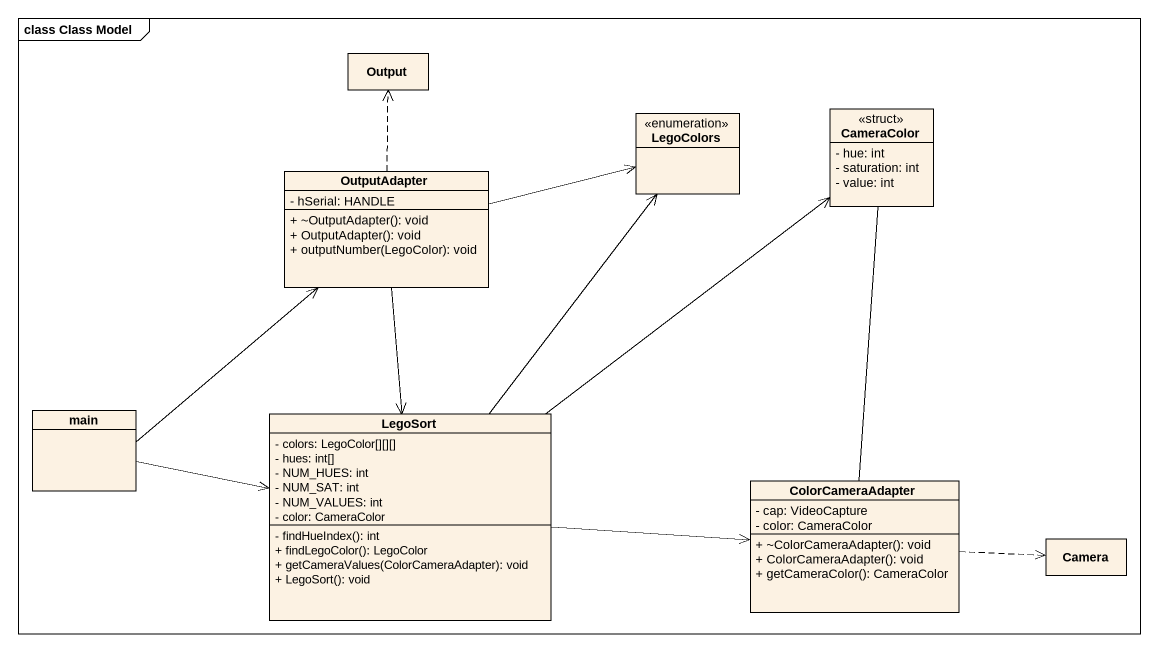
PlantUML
@startuml
mainframe class Class Model
allowmixing
hide circle
hide empty members
skinparam classAttributeIconSize 0
rectangle Output
enum LegoColors
class CameraColor <<struct>> {
  - hue: int
  - saturation: int
  - value: int
}
class OutputAdapter {
  - hSerial: HANDLE
  + ~OutputAdapter(): void
  + OutputAdapter(): void
  + outputNumber(LegoColor): void
}
class main
class LegoSort {
  - colors: LegoColor[][][]
  - hues: int[]
  - NUM_HUES: int
  - NUM_SAT: int
  - NUM_VALUES: int
  - color: CameraColor
  - findHueIndex(): int
  + findLegoColor(): LegoColor
  + getCameraValues(ColorCameraAdapter): void
  + LegoSort(): void
}
class ColorCameraAdapter {
  - cap: VideoCapture
  - color: CameraColor
  + ~ColorCameraAdapter(): void
  + ColorCameraAdapter(): void
  + getCameraColor(): CameraColor
}
rectangle Camera
OutputAdapter .up.> Output
OutputAdapter -right-> LegoColors
OutputAdapter --> LegoSort
main -up-> OutputAdapter
main -right-> LegoSort
LegoSort -up-> LegoColors
LegoSort -up-> CameraColor
LegoSort -right-> ColorCameraAdapter
ColorCameraAdapter -up- CameraColor
ColorCameraAdapter .right.> Camera
@enduml
